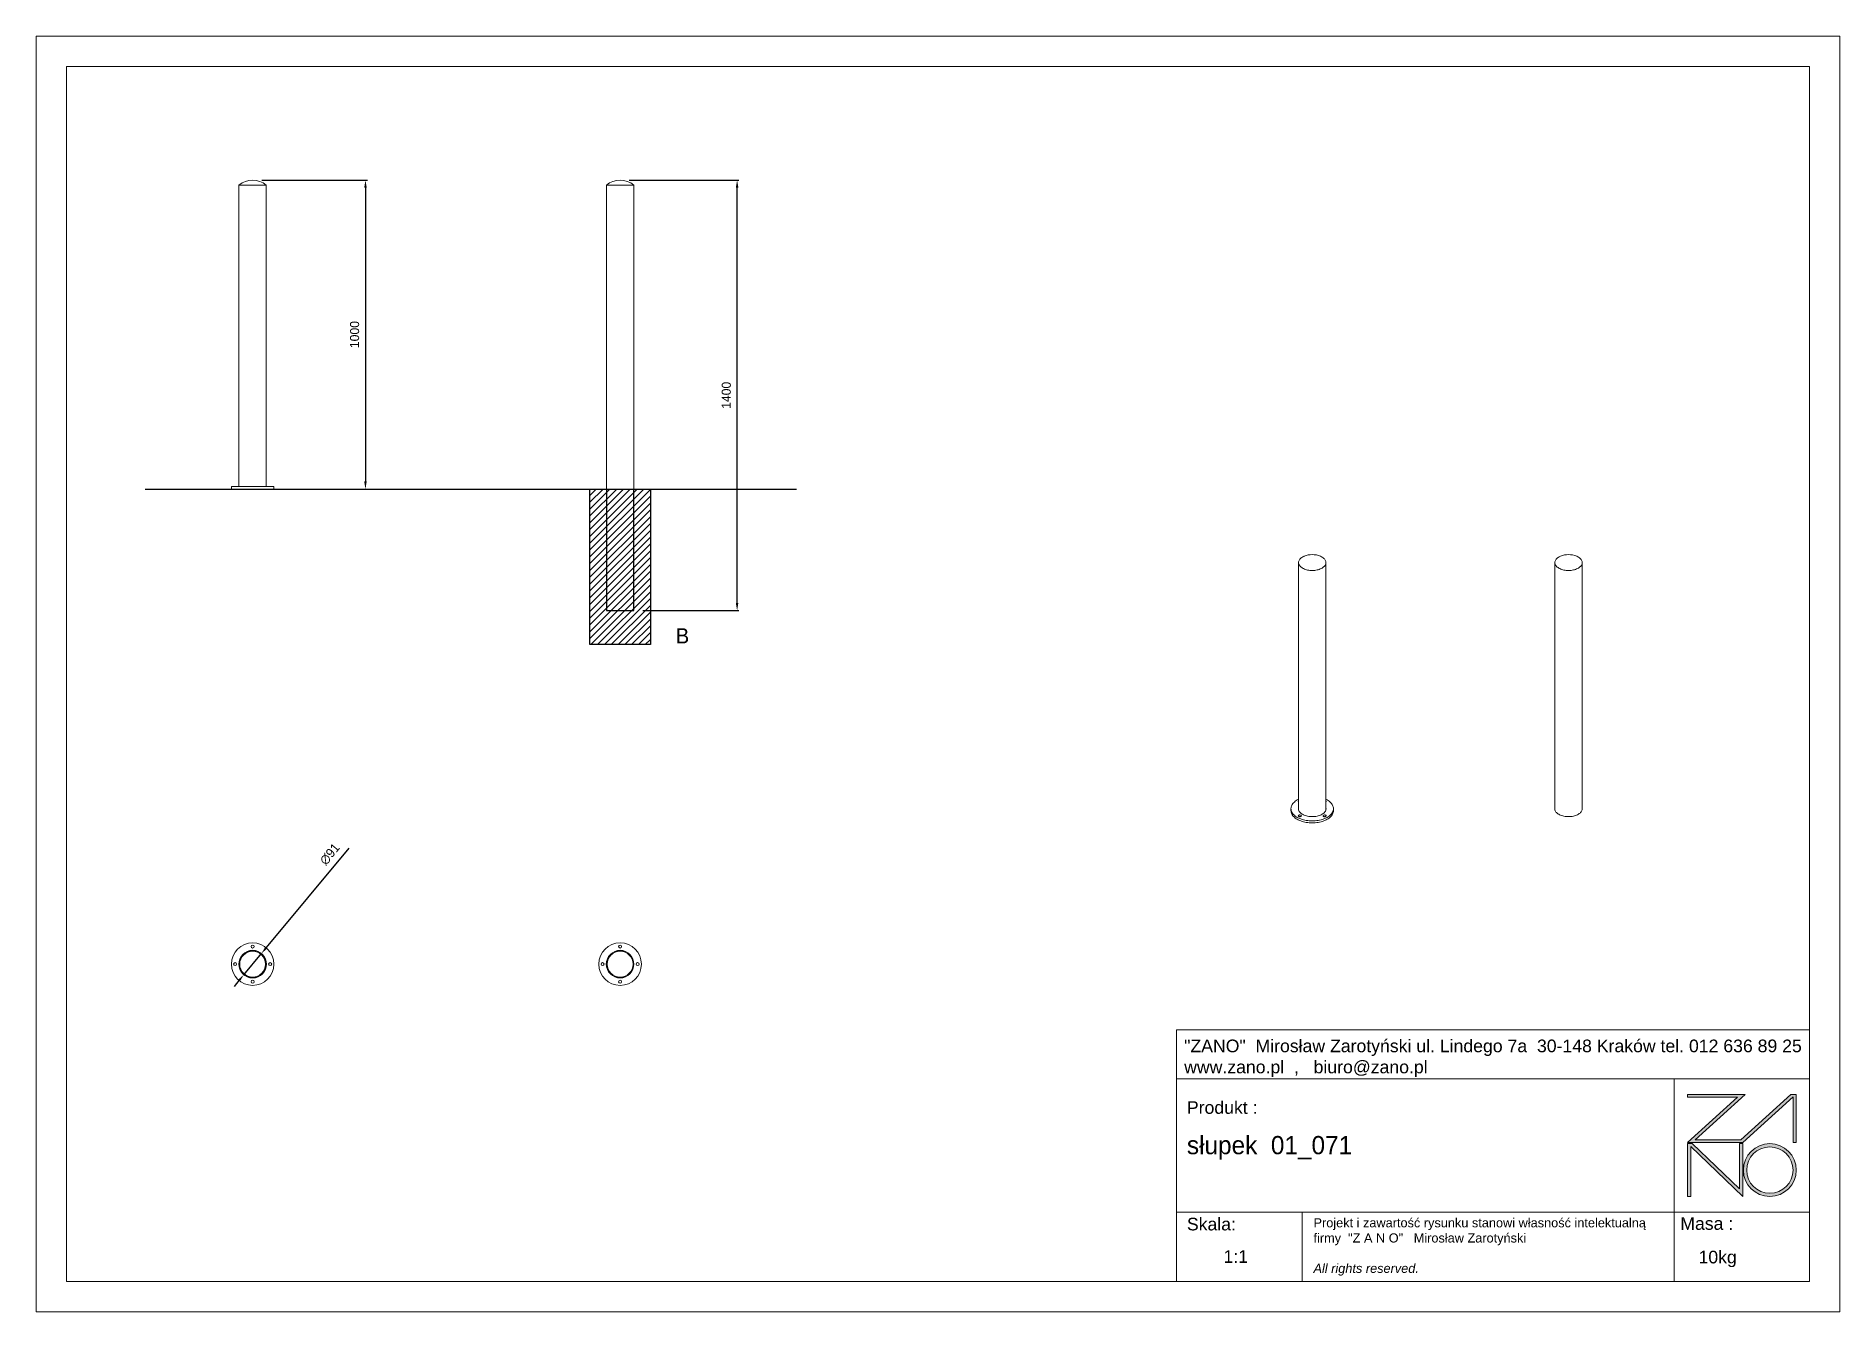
# Model space of a CAD drawing. Header units: millimetres. Extents: x -827 to 5113, y 2132 to 6332.
import ezdxf

# ---------------------------------------------------------------- set-up
doc = ezdxf.new("R2010")
doc.units = ezdxf.units.MM
doc.header["$PDSIZE"] = -1
doc.layers.add('tabelka', color=155, linetype='Continuous')
doc.layers.add('WYMIAR', color=96, linetype='Continuous')
doc.dimstyles.new('1-1', dxfattribs={"dimtxt": 30, "dimasz": 25, "dimexe": 6.25, "dimexo": 30, "dimgap": 20.625, "dimtad": 1, "dimdec": 1, "dimtxsty": 'Standard', "dimcen": 0, "dimclrd": 2, "dimclre": 2, "dimclrt": 2, "dimadec": 0, "dimazin": 0, "dimtfac": 1, "dimtdec": 1, "dimtmove": 0, "dimatfit": 3, "dimfxl": 0, "dimarcsym": 0})

# ---------------------------------------------------------------- blocks, each defined once
blk = doc.blocks.new('zano')
at = {"layer": 'Defpoints', "lineweight": 5}
for points in [[(6270.2, 3716.2), (6270.2, 3707.4), (6434.8, 3707.4), (6270.2, 3558.4), (6452.4, 3558.4), (6617.9, 3708.2), (6617.9, 3558.4), (6628.6, 3558.4), (6628.6, 3716.2), (6610.7, 3716.2), (6446.1, 3567.2), (6295.4, 3567.2), (6459.9, 3716.2), (6270.2, 3716.2), (6270.2, 3707.4)], [(6270.2, 3554.4), (6286.2, 3554.4), (6441.7, 3405.6), (6441.7, 3554.4), (6452.4, 3554.4), (6452.4, 3380.5), (6281, 3544.6), (6281, 3380.5), (6270.2, 3380.5)]]:
    blk.add_hatch(color=251, dxfattribs=at).paths.add_polyline_path(points)
h = blk.add_hatch(color=251, dxfattribs=at)
h.paths.add_polyline_path([(6454.7, 3467.4, 1), (6628.6, 3467.4, 1)])
h.paths.add_polyline_path([(6617.9, 3467.4, -1), (6465.4, 3467.4, -1)], flags=16)
at = {"layer": 'Defpoints', "color": 251, "lineweight": 5}
blk.add_lwpolyline([(6434.8, 3707.4), (6270.2, 3558.4), (6452.4, 3558.4), (6617.9, 3708.2), (6617.9, 3558.4), (6628.6, 3558.4), (6628.6, 3716.2), (6610.7, 3716.2), (6446.1, 3567.2), (6295.4, 3567.2), (6459.9, 3716.2), (6270.2, 3716.2), (6270.2, 3707.4), (6432.1, 3707.4)], dxfattribs=at)
for points in [[(6270.2, 3716.2), (6270.2, 3707.4), (6434.8, 3707.4), (6270.2, 3558.4), (6452.4, 3558.4), (6617.9, 3708.2), (6617.9, 3558.4), (6628.6, 3558.4), (6628.6, 3716.2), (6610.7, 3716.2), (6446.1, 3567.2), (6295.4, 3567.2), (6459.9, 3716.2), (6270.2, 3716.2), (6270.2, 3707.4)], [(6270.2, 3554.4), (6286.2, 3554.4), (6441.7, 3405.6), (6441.7, 3554.4), (6452.4, 3554.4), (6452.4, 3380.5), (6281, 3544.6), (6281, 3380.5), (6270.2, 3380.5)]]:
    blk.add_lwpolyline(points, close=True, dxfattribs=at)
for radius in [87, 76.3]:
    blk.add_circle((6541.7, 3467.4), radius, dxfattribs=at)
blk = doc.blocks.new('TABELA')
at = {"layer": 'tabelka', "lineweight": 5}
for p, q in [((4587.4, 3929.4), (6672.4, 3929.4)), ((4587.4, 3767.6), (4587.4, 3929.4)), ((4587.4, 3929.4), (6672.4, 3929.4)), ((6226.5, 3767.6), (6226.5, 3329)), ((4587.4, 3329), (6672.4, 3329)), ((5001.6, 3329), (5001.6, 3100.4)), ((6226.5, 3329), (6226.5, 3100.4))]:
    blk.add_line(p, q, dxfattribs=at)
blk.add_lwpolyline([(4587.4, 3767.6), (6672.4, 3767.6), (6672.4, 3100.4), (4587.4, 3100.4)], close=True, dxfattribs=at)
blk.add_blockref('zano', (0, 0))
at = {"layer": 'tabelka', "lineweight": 5, "attachment_point": 1}
for s, insert, char_height, width in [('{\\fArial|b0|i0|c238|p34;"ZANO"  Mirosław Zarotyński ul. Lindego 7a  30-148 Kraków tel. 012 636 89 25\\Pwww.zano.pl  ,   biuro@zano.pl}', (4613, 3896.9), 41.595, 2040.38), ('{\\fArial|b0|i0|c238|p34;Produkt : }', (4622, 3694.1), 41.595, 265.273), ('{\\fCentury Gothic|b0|i0|c238|p34;słupek  01_071 }', (4622, 3579.5), 60, 713.135), ('{\\fArial|b0|i0|c238|p34;Skala: }', (4622, 3310.3), 41.595, 191.675), ('{\\fArial|b0|i0|c238|p34;Masa :}', (6246.7, 3312.2), 41.595, 200.457), ('{\\fArial|b0|i0|c238|p34;1:1}', (4742.5, 3203.5), 41.595, 42.482), ('{\\fArial|b0|i0|c238|p34;10kg}', (6306.7, 3201.8), 41.595, 42.482)]:
    blk.add_mtext(s, dxfattribs=dict(at, insert=insert, char_height=char_height, width=width))
at = {"layer": 'tabelka', "color": 1, "lineweight": 5, "insert": (5038.9, 3308.9), "char_height": 30, "width": 1186.12, "attachment_point": 1}
blk.add_mtext('{\\fArial|b0|i0|c0|p34;Projekt i zawartość rysunku stanowi własność intelektualną firmy \\fArial|b0|i0|c238|p34; "Z A N O"   Mirosław Zarotyński\\fArial|b0|i1|c238|p34;\\P\\PAll rights reserved.}', dxfattribs=at)
blk = doc.blocks.new('*D6')
at = {"layer": 'Defpoints', "color": 0, "transparency": 16777216}
for p in [(-113.8, 5858), (-43.8, 4840.9), (257.8, 4840.9)]:
    blk.add_point(p, dxfattribs=at)
at = {"layer": 'WYMIAR', "color": 2, "lineweight": -2, "transparency": 16777216}
for p, q in [((-83.8, 5858), (264, 5858)), ((257.8, 5833), (257.8, 4865.9)), ((-13.8, 4840.9), (264, 4840.9))]:
    blk.add_line(p, q, dxfattribs=at)
at = {"layer": 'WYMIAR', "color": 2, "transparency": 16777216}
for points in [[(253.6, 5833), (261.9, 5833), (257.8, 5858)], [(253.6, 4865.9), (261.9, 4865.9), (257.8, 4840.9)]]:
    blk.add_solid(points, dxfattribs=at)
at = {"layer": 'WYMIAR', "color": 2, "transparency": 16777216, "insert": (222.1, 5349.4), "char_height": 30, "attachment_point": 5, "rotation": 90}
blk.add_mtext('1000', dxfattribs=at)
blk = doc.blocks.new('*D8')
at = {"layer": 'Defpoints', "color": 0, "transparency": 16777216}
for p in [(-84.8, 3311.9), (-142.9, 3241.9)]:
    blk.add_point(p, dxfattribs=at)
at = {"layer": 'WYMIAR', "color": 2, "lineweight": -2, "transparency": 16777216}
for p, q in [((203.3, 3659.2), (-68.8, 3331.2)), ((-142.9, 3241.9), (-84.8, 3311.9)), ((-158.8, 3222.6), (-174.8, 3203.4))]:
    blk.add_line(p, q, dxfattribs=at)
at = {"layer": 'WYMIAR', "color": 2, "transparency": 16777216}
for points in [[(-72, 3333.8), (-65.6, 3328.5), (-84.8, 3311.9)], [(-162, 3225.3), (-155.6, 3220), (-142.9, 3241.9)]]:
    blk.add_solid(points, dxfattribs=at)
at = {"layer": 'WYMIAR', "color": 2, "transparency": 16777216, "insert": (140.4, 3639.1), "char_height": 30, "attachment_point": 5, "rotation": 50.32124}
blk.add_mtext('∅91', dxfattribs=at)
blk = doc.blocks.new('*D9')
at = {"layer": 'Defpoints', "color": 0, "transparency": 16777216}
for p in [(1096.3, 5858), (1481.6, 5858), (1141.3, 4440.9)]:
    blk.add_point(p, dxfattribs=at)
at = {"layer": 'WYMIAR', "color": 2, "lineweight": -2, "transparency": 16777216}
for p, q in [((1126.3, 5858), (1487.8, 5858)), ((1481.6, 4465.9), (1481.6, 5833)), ((1171.3, 4440.9), (1487.8, 4440.9))]:
    blk.add_line(p, q, dxfattribs=at)
at = {"layer": 'WYMIAR', "color": 2, "transparency": 16777216}
for points in [[(1477.4, 5833), (1485.7, 5833), (1481.6, 5858)], [(1477.4, 4465.9), (1485.7, 4465.9), (1481.6, 4440.9)]]:
    blk.add_solid(points, dxfattribs=at)
at = {"layer": 'WYMIAR', "color": 2, "transparency": 16777216, "insert": (1446, 5149.4), "char_height": 30, "attachment_point": 5, "rotation": 90}
blk.add_mtext('1400', dxfattribs=at)

msp = doc.modelspace()

# ---------------------------------------------------------------- hatches: boundary and pattern name
at = {"ltscale": 0.2}
h = msp.add_hatch(dxfattribs=at)
h.set_pattern_fill('ANSI31', color=256, scale=5, style=0)
h.set_pattern_definition([(45, (1779.541, 3896.483), (-11.22532, 11.22532), [])])
h.paths.add_polyline_path([(996.7, 4840.88), (1196, 4840.88), (1196, 4328.9), (996.7, 4328.9)])

# ---------------------------------------------------------------- linework, layer by layer
at = {"color": 7, "linetype": 'Continuous', "lineweight": 15}
for p, q in [((-158.8, 5840.98), (-158.8, 4848.88)), ((-158.8, 5840.98), (-113.8, 5840.98)), ((-113.8, 5840.98), (-68.8, 5840.98)), ((-68.8, 4848.88), (-68.8, 5840.98)), ((1051.35, 5840.98), (1051.35, 4840.88)), ((1051.35, 5840.98), (1096.35, 5840.98)), ((1096.35, 5840.98), (1141.35, 5840.98)), ((1141.35, 4840.88), (1141.35, 5840.98)), ((-183.8, 4848.88), (-183.8, 4840.88)), ((-183.8, 4848.88), (-113.8, 4848.88)), ((-183.8, 4840.88), (-113.8, 4840.88)), ((-113.8, 4848.88), (-43.8, 4848.88)), ((-113.8, 4840.88), (-43.8, 4840.88)), ((-43.8, 4840.88), (-43.8, 4848.88)), ((3330.41, 4598.79), (3330.41, 3784.81)), ((3420.41, 3784.81), (3420.41, 4598.79)), ((4174.38, 4598.79), (4174.38, 3784.81)), ((4264.38, 3784.81), (4264.38, 4598.79)), ((3305.41, 3788.7), (3305.41, 3782.16)), ((3330.41, 3786.05), (3330.26, 3785.43)), ((3420.56, 3785.43), (3420.41, 3786.05)), ((3445.41, 3782.16), (3445.41, 3788.7))]:
    msp.add_line(p, q, dxfattribs=at)
for p, q in [((-467.13, 4840.88), (1676.61, 4840.88)), ((1051.35, 4840.88), (1051.35, 4440.88)), ((1141.35, 4440.88), (1141.35, 4840.88)), ((1051.35, 4440.88), (1141.35, 4440.88))]:
    msp.add_line(p, q)
msp.add_lwpolyline([(996.7, 4840.88), (1196, 4840.88), (1196, 4328.9), (996.7, 4328.9)], close=True)
at = {"color": 7, "linetype": 'Continuous', "lineweight": 15, "flags": 128}
for points in [[(3348.54, 4619.63), (3347.3, 4619.07), (3344.3, 4617.56), (3341.55, 4615.9), (3339.06, 4614.1), (3336.86, 4612.19), (3334.96, 4610.17), (3333.37, 4608.06), (3332.12, 4605.88), (3331.2, 4603.64), (3330.63, 4601.37), (3330.41, 4599.07), (3330.54, 4596.78), (3331.03, 4594.5), (3331.86, 4592.25), (3333.03, 4590.05), (3334.53, 4587.92), (3336.35, 4585.88), (3338.48, 4583.94), (3340.9, 4582.11), (3343.59, 4580.42)], [(3343.59, 4580.42), (3346.53, 4578.87), (3349.69, 4577.47), (3353.05, 4576.24), (3356.59, 4575.19), (3360.28, 4574.32), (3364.08, 4573.64), (3367.98, 4573.17), (3371.93, 4572.89), (3375.91, 4572.81), (3379.88, 4572.94), (3383.82, 4573.27), (3387.7, 4573.8), (3391.47, 4574.52), (3395.13, 4575.43), (3398.62, 4576.53), (3401.94, 4577.8), (3405.05, 4579.24), (3407.92, 4580.83), (3410.55, 4582.56), (3412.89, 4584.41), (3414.95, 4586.38), (3416.69, 4588.45), (3418.11, 4590.59), (3419.2, 4592.81), (3419.94, 4595.06), (3420.34, 4597.35), (3420.38, 4599.65), (3420.08, 4601.94), (3419.42, 4604.21), (3418.42, 4606.43), (3417.08, 4608.59), (3415.41, 4610.68), (3413.44, 4612.68), (3411.16, 4614.56), (3408.6, 4616.33), (3405.79, 4617.95), (3402.74, 4619.43), (3402.28, 4619.63)], [(4192.51, 4619.63), (4191.27, 4619.07), (4188.27, 4617.56), (4185.52, 4615.9), (4183.03, 4614.1), (4180.83, 4612.19), (4178.93, 4610.17), (4177.34, 4608.06), (4176.09, 4605.88), (4175.17, 4603.64), (4174.6, 4601.37), (4174.38, 4599.07), (4174.51, 4596.78), (4175, 4594.5), (4175.83, 4592.25), (4177, 4590.05), (4178.5, 4587.92), (4180.33, 4585.88), (4182.45, 4583.94), (4184.87, 4582.11), (4187.56, 4580.42)], [(4187.56, 4580.42), (4190.5, 4578.87), (4193.66, 4577.47), (4197.02, 4576.24), (4200.56, 4575.19), (4204.25, 4574.32), (4208.05, 4573.64), (4211.95, 4573.17), (4215.9, 4572.89), (4219.88, 4572.81), (4223.85, 4572.94), (4227.79, 4573.27), (4231.67, 4573.8), (4235.44, 4574.52), (4239.1, 4575.43), (4242.59, 4576.53), (4245.91, 4577.8), (4249.02, 4579.24), (4251.9, 4580.83), (4254.52, 4582.56), (4256.86, 4584.41), (4258.92, 4586.38), (4260.66, 4588.45), (4262.08, 4590.59), (4263.17, 4592.81), (4263.92, 4595.06), (4264.31, 4597.35), (4264.35, 4599.65), (4264.05, 4601.94), (4263.39, 4604.21), (4262.39, 4606.43), (4261.05, 4608.59), (4259.38, 4610.68), (4257.41, 4612.68), (4255.13, 4614.56), (4252.58, 4616.33), (4249.76, 4617.95), (4246.71, 4619.43), (4246.25, 4619.63)], [(3330.41, 3819.65), (3329.57, 3819.24), (3325.91, 3817.27), (3322.51, 3815.16), (3319.37, 3812.91), (3316.52, 3810.54), (3313.97, 3808.06), (3311.73, 3805.48), (3309.82, 3802.82), (3308.24, 3800.08), (3307.01, 3797.29), (3306.12, 3794.45), (3305.59, 3791.58), (3305.41, 3788.7), (3305.59, 3785.81), (3306.12, 3782.95), (3307.01, 3780.11), (3308.24, 3777.31), (3309.82, 3774.57), (3311.73, 3771.91), (3313.97, 3769.33), (3316.52, 3766.85), (3319.37, 3764.48), (3322.51, 3762.23), (3325.91, 3760.12)], [(3325.91, 3760.12), (3329.57, 3758.16), (3333.46, 3756.35), (3337.56, 3754.7), (3341.86, 3753.23), (3346.33, 3751.94), (3350.95, 3750.83), (3355.69, 3749.92), (3360.53, 3749.21), (3365.45, 3748.7), (3370.42, 3748.39), (3375.41, 3748.29), (3380.4, 3748.39), (3385.37, 3748.7), (3390.29, 3749.21), (3395.13, 3749.92), (3399.87, 3750.83), (3404.49, 3751.94), (3408.96, 3753.23), (3413.25, 3754.7), (3417.36, 3756.35), (3421.25, 3758.16), (3424.91, 3760.12), (3428.31, 3762.23), (3431.45, 3764.48), (3434.3, 3766.85), (3436.85, 3769.33), (3439.08, 3771.91), (3441, 3774.57), (3442.57, 3777.31), (3443.81, 3780.11), (3444.7, 3782.95), (3445.23, 3785.81), (3445.41, 3788.7), (3445.23, 3791.58), (3444.7, 3794.45), (3443.81, 3797.29), (3442.57, 3800.08), (3441, 3802.82), (3439.08, 3805.48), (3436.85, 3808.06), (3434.3, 3810.54), (3431.45, 3812.91), (3428.31, 3815.16), (3424.91, 3817.27), (3421.25, 3819.24), (3420.41, 3819.65)], [(3330.41, 3813.87), (3330.39, 3813.85), (3329.81, 3813.14), (3329.58, 3812.37), (3329.72, 3811.59), (3330.22, 3810.86), (3330.41, 3810.67)], [(3305.41, 3782.16), (3305.59, 3779.28), (3306.12, 3776.41), (3307.01, 3773.57), (3308.24, 3770.78), (3309.82, 3768.04), (3311.73, 3765.38), (3313.97, 3762.8), (3316.52, 3760.32), (3319.37, 3757.95), (3322.51, 3755.7), (3325.91, 3753.59)], [(3325.91, 3753.59), (3329.57, 3751.62), (3333.46, 3749.81), (3337.56, 3748.17), (3341.86, 3746.7), (3346.33, 3745.41), (3350.95, 3744.3), (3355.69, 3743.39), (3360.53, 3742.68), (3365.45, 3742.17), (3370.42, 3741.86), (3375.41, 3741.75), (3380.4, 3741.86), (3385.37, 3742.17), (3390.29, 3742.68), (3395.13, 3743.39), (3399.87, 3744.3), (3404.49, 3745.41), (3408.96, 3746.7), (3413.25, 3748.17), (3417.36, 3749.81), (3421.25, 3751.62), (3424.91, 3753.59), (3428.31, 3755.7), (3431.45, 3757.95), (3434.3, 3760.32), (3436.85, 3762.8), (3439.08, 3765.38), (3441, 3768.04), (3442.57, 3770.78), (3443.81, 3773.57), (3444.7, 3776.41), (3445.23, 3779.28), (3445.41, 3782.16)], [(3331.04, 3763.08), (3332.12, 3762.61), (3333.39, 3762.32), (3334.74, 3762.24), (3336.09, 3762.37), (3337.32, 3762.71), (3338.34, 3763.23), (3339.09, 3763.88), (3339.5, 3764.63), (3339.55, 3765.42), (3339.22, 3766.18), (3338.56, 3766.87), (3337.59, 3767.42), (3336.41, 3767.81), (3335.08, 3767.99), (3333.72, 3767.97), (3332.43, 3767.73), (3331.29, 3767.3), (3330.39, 3766.71), (3329.81, 3766), (3329.58, 3765.22), (3329.72, 3764.44), (3330.22, 3763.71), (3331.04, 3763.08)], [(3330.41, 3792.58), (3330.13, 3791.31), (3329.91, 3788.99), (3330.05, 3786.66), (3330.53, 3784.36), (3331.37, 3782.09), (3332.56, 3779.86), (3334.08, 3777.71), (3335.92, 3775.65), (3338.07, 3773.68), (3340.52, 3771.84), (3343.24, 3770.12)], [(3343.24, 3770.12), (3346.2, 3768.55), (3349.4, 3767.14), (3352.8, 3765.9), (3356.38, 3764.84), (3360.11, 3763.96), (3363.96, 3763.28), (3367.89, 3762.79), (3371.89, 3762.51), (3375.91, 3762.43), (3379.93, 3762.56), (3383.91, 3762.89), (3387.83, 3763.43), (3391.65, 3764.16), (3395.34, 3765.09), (3398.88, 3766.19), (3402.23, 3767.48), (3405.38, 3768.93), (3408.29, 3770.54), (3410.94, 3772.29), (3413.31, 3774.16), (3415.39, 3776.15), (3417.15, 3778.24), (3418.59, 3780.41), (3419.69, 3782.65), (3420.44, 3784.93), (3420.84, 3787.24), (3420.88, 3789.57), (3420.57, 3791.88), (3420.41, 3792.58)], [(3412.71, 3763.08), (3413.79, 3762.61), (3415.06, 3762.32), (3416.41, 3762.24), (3417.76, 3762.37), (3418.99, 3762.71), (3420.01, 3763.23), (3420.76, 3763.88), (3421.17, 3764.63), (3421.22, 3765.42), (3420.9, 3766.18), (3420.23, 3766.87), (3419.27, 3767.42), (3418.08, 3767.81), (3416.76, 3767.99), (3415.39, 3767.97), (3414.1, 3767.73), (3412.96, 3767.3), (3412.06, 3766.71), (3411.48, 3766), (3411.25, 3765.22), (3411.39, 3764.44), (3411.89, 3763.71), (3412.71, 3763.08)], [(4174.38, 3784.95), (4174.5, 3784.36), (4175.34, 3782.09), (4176.53, 3779.86), (4178.05, 3777.71), (4179.89, 3775.65), (4182.04, 3773.68), (4184.49, 3771.84), (4187.21, 3770.12)], [(4187.21, 3770.12), (4190.18, 3768.55), (4193.37, 3767.14), (4196.78, 3765.9), (4200.35, 3764.84), (4204.08, 3763.96), (4207.93, 3763.28), (4211.86, 3762.79), (4215.86, 3762.51), (4219.88, 3762.43), (4223.9, 3762.56), (4227.89, 3762.89), (4231.8, 3763.43), (4235.62, 3764.16), (4239.32, 3765.09), (4242.85, 3766.19), (4246.21, 3767.48), (4249.35, 3768.93), (4252.26, 3770.54), (4254.91, 3772.29), (4257.28, 3774.16), (4259.36, 3776.15), (4261.12, 3778.24), (4262.56, 3780.41), (4263.66, 3782.65), (4264.41, 3784.93)]]:
    msp.add_lwpolyline(points, dxfattribs=at)
at = {"color": 7, "linetype": 'Continuous', "lineweight": 15}
for centre, radius in [((-113.8, 3276.91), 70), ((-113.8, 3334.66), 5), ((1096.35, 3276.91), 70), ((1096.35, 3334.66), 5), ((-171.55, 3276.91), 5), ((-113.8, 3276.91), 45.5), ((-113.8, 3276.91), 45), ((-113.8, 3276.91), 42.5), ((-56.05, 3276.91), 5), ((1038.6, 3276.91), 5), ((1096.35, 3276.91), 45.5), ((1096.35, 3276.91), 45), ((1096.35, 3276.91), 42.5), ((1154.1, 3276.91), 5), ((-113.8, 3219.16), 5), ((1096.35, 3219.16), 5)]:
    msp.add_circle(centre, radius, dxfattribs=at)
for centre, radius, start, end in [((-113.8, 5789.92), 68.06, 48.609099, 131.390901), ((1096.35, 5789.92), 68.06, 48.609099, 131.390901), ((3375.41, 4557.09), 68.06, 66.747432, 113.252568), ((4219.38, 4557.09), 68.06, 66.747432, 113.252568), ((3419.2, 3812.27), 2, 307.027578, 52.972422)]:
    msp.add_arc(centre, radius, start, end, dxfattribs=at)
at = {"layer": 'tabelka', "lineweight": 5}
for points in [[(-826.9, 6332.01), (5113.1, 6332.01), (5113.1, 2132.01), (-826.9, 2132.01)], [(-726.9, 6232.01), (5013.1, 6232.01), (5013.1, 2232.01), (-726.9, 2232.01)]]:
    msp.add_lwpolyline(points, close=True, dxfattribs=at)

# ---------------------------------------------------------------- block references
msp.add_blockref('TABELA', (-1659.27, -868.39))

# ---------------------------------------------------------------- texts
at = {"insert": (1279.28, 4382.76), "char_height": 50, "attachment_point": 1}
msp.add_mtext_dynamic_manual_height_columns('B', width=435.0554, gutter_width=12.5, heights=[0], dxfattribs=at)

# ---------------------------------------------------------------- dimensions: what is measured, and where the dimension line sits
at = {"layer": 'WYMIAR'}
for base, p1, p2, text, picture, middle in [((257.77, 4840.88), (-113.8, 5857.98), (-43.8, 4840.88), '1000', '*D6', (222.15, 5349.43)), ((1481.58, 5857.98), (1141.35, 4440.88), (1096.35, 5857.98), '1400', '*D9', (1445.96, 5149.43))]:
    dim = msp.add_linear_dim(base=base, p1=p1, p2=p2, angle=90, text=text, dimstyle='1-1', dxfattribs=at)
    dim.commit()
    dim.dimension.update_dxf_attribs({"geometry": picture, "text_midpoint": middle})
dim = msp.add_diameter_dim_2p(p1=(-142.85, 3241.89), p2=(-84.75, 3311.93), dimstyle='1-1', dxfattribs=at)
dim.commit()
dim.dimension.update_dxf_attribs({"geometry": '*D8', "text_midpoint": (167.8, 3616.36), "dimtype": 163})

doc.saveas('drawing.dxf')
